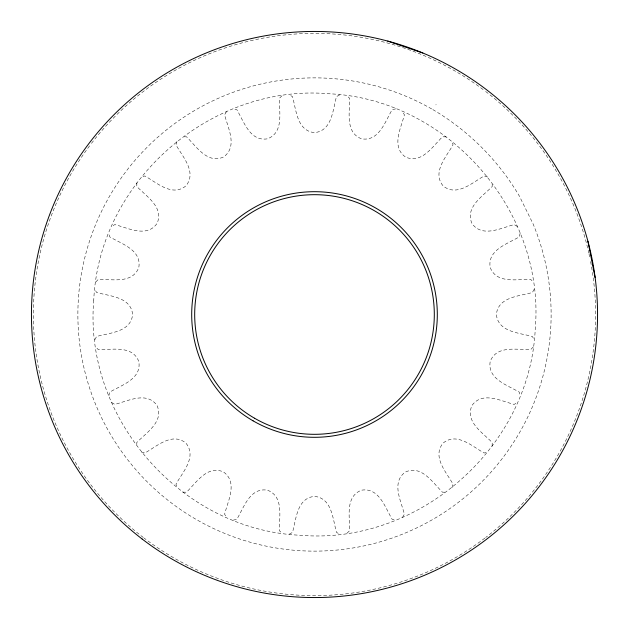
<?xml version="1.0" encoding="UTF-8"?>
<svg xmlns="http://www.w3.org/2000/svg" width="629" height="629" viewBox="0 0 629 629"><rect width="100%" height="100%" fill="white"/><g stroke="black" fill="none" stroke-linecap="round" stroke-linejoin="round"><path stroke-width="0.47" stroke-dasharray="3.15 2.36" d="M136.87 182.803L136.792 186.491C146.305 196.342 164.326 207.358 156.998 223.562C146.628 238.014 128.072 227.918 114.785 224.6L111.632 226.519M492.13 446.197L492.208 442.509C482.695 432.658 464.674 421.642 472.002 405.438C482.372 390.986 500.928 401.082 514.215 404.4L517.368 402.481M108.841 395.735L109.713 392.15C121.452 385.097 141.714 379.122 138.828 361.573C132.546 344.928 112.017 349.881 98.321 349.638L95.773 346.98M520.159 233.265L519.287 236.85C507.548 243.903 487.286 249.878 490.172 267.427C496.454 284.072 516.983 279.119 530.679 279.362L533.227 282.02M177.008 141.321L175.978 144.851C182.622 156.833 197.176 172.142 185.901 185.901C172.142 197.176 156.833 182.622 144.859 175.978L141.321 177.008M451.992 487.679L453.022 484.149C446.378 472.167 431.824 456.858 443.099 443.099C456.858 431.824 472.167 446.378 484.141 453.022L487.679 451.992M432.815 109.58C468.471 130.573 498.443 160.489 519.42 196.185L533.109 223.948A236.622 236.622 0 0 1 335.123 550.226A236.622 236.622 0 0 1 83.484 263.284A236.622 236.622 0 0 1 432.815 109.58L433.027 109.053M435.897 104.909L436.117 104.5M94.822 339.739L96.591 336.499C109.76 332.733 130.871 332.198 132.633 314.5C130.871 296.802 109.76 296.267 96.591 292.493L94.822 289.261M534.178 289.261L532.409 292.501C519.24 296.267 498.129 296.802 496.367 314.5C498.129 332.198 519.24 332.733 532.409 336.507L534.178 339.739M226.519 111.632L224.608 114.785C227.918 128.072 238.014 146.628 223.562 156.998C207.358 164.326 196.342 146.305 186.491 136.792L182.803 136.87M402.481 517.368L404.392 514.215C401.082 500.928 390.986 482.372 405.438 472.002C421.642 464.674 432.658 482.695 442.509 492.208L446.197 492.13M95.773 282.02L98.321 279.355C112.017 279.119 132.554 284.072 138.828 267.427C141.714 249.878 121.452 243.895 109.713 236.842L108.841 233.265M533.227 346.98L530.679 349.645C516.983 349.881 496.446 344.928 490.172 361.573C487.286 379.122 507.548 385.105 519.287 392.158L520.159 395.735M282.02 95.773L279.362 98.321C279.119 112.017 284.072 132.546 267.427 138.828C249.878 141.714 243.903 121.452 236.85 109.713L233.265 108.841M346.98 533.227L349.638 530.679C349.881 516.983 344.928 496.454 361.573 490.172C379.122 487.286 385.097 507.548 392.15 519.287L395.735 520.159M339.739 94.822L336.507 96.591C332.733 109.76 332.198 130.871 314.5 132.633C296.802 130.871 296.267 109.76 292.501 96.591L289.261 94.822M289.261 534.178L292.493 532.409C296.267 519.24 296.802 498.129 314.5 496.367C332.198 498.129 332.733 519.24 336.499 532.409L339.739 534.178M395.735 108.841L392.158 109.713C385.105 121.452 379.122 141.714 361.573 138.828C344.928 132.554 349.881 112.017 349.645 98.321L346.98 95.773M233.265 520.159L236.842 519.287C243.895 507.548 249.878 487.286 267.427 490.172C284.072 496.446 279.119 516.983 279.355 530.679L282.02 533.227M446.197 136.87L442.509 136.792C432.658 146.305 421.642 164.326 405.438 156.998C390.986 146.628 401.082 128.072 404.4 114.785L402.481 111.632M182.803 492.13L186.491 492.208C196.342 482.695 207.358 464.674 223.562 472.002C238.014 482.372 227.918 500.928 224.6 514.215L226.519 517.368M487.679 177.008L484.149 175.978C472.167 182.622 456.858 197.176 443.099 185.901C431.824 172.142 446.378 156.833 453.022 144.859L451.992 141.321M141.321 451.992L144.851 453.022C156.833 446.378 172.142 431.824 185.901 443.099C197.176 456.858 182.622 472.167 175.978 484.141L177.008 487.679M517.368 226.519L514.215 224.608C500.928 227.918 482.372 238.014 472.002 223.562C464.674 207.358 482.695 196.342 492.208 186.491L492.13 182.803M111.632 402.481L114.785 404.392C128.072 401.082 146.628 390.986 156.998 405.438C164.326 421.642 146.305 432.658 136.792 442.509L136.87 446.197M590.584 261.554A281.116 281.116 0 0 1 485.635 537.528M484.865 538.11A281.116 281.116 0 0 1 144.135 538.11M143.365 537.528A281.116 281.116 0 0 1 90.891 144.135M91.472 143.365A281.116 281.116 0 0 1 484.865 90.891M485.635 91.472A281.116 281.116 0 0 1 588.815 253.023M589.019 253.974A281.116 281.116 0 0 1 589.632 256.813M93.76 300.033C83.453 418.277 181.451 530.027 300.033 535.24C418.277 545.547 530.027 447.549 535.24 328.967C545.547 210.723 447.549 98.973 328.967 93.76C210.723 83.453 98.973 181.451 93.76 300.033"/><path stroke-width="0.94" d="M387.755 41.097L422.822 52.993M595.128 277.554L587.903 241.245M142.193 539.061A283.05 283.05 0 0 0 595.128 351.446A283.05 283.05 0 0 0 206.178 52.993A283.05 283.05 0 0 0 142.193 539.061M253.094 420.848A122.804 122.804 0 0 0 437.304 314.5A122.804 122.804 0 0 0 253.094 208.152A122.804 122.804 0 0 0 253.094 420.848M254.596 418.261A119.809 119.809 0 0 0 434.309 314.5A119.809 119.809 0 0 0 254.596 210.739A119.809 119.809 0 0 0 254.596 418.261"/></g></svg>
